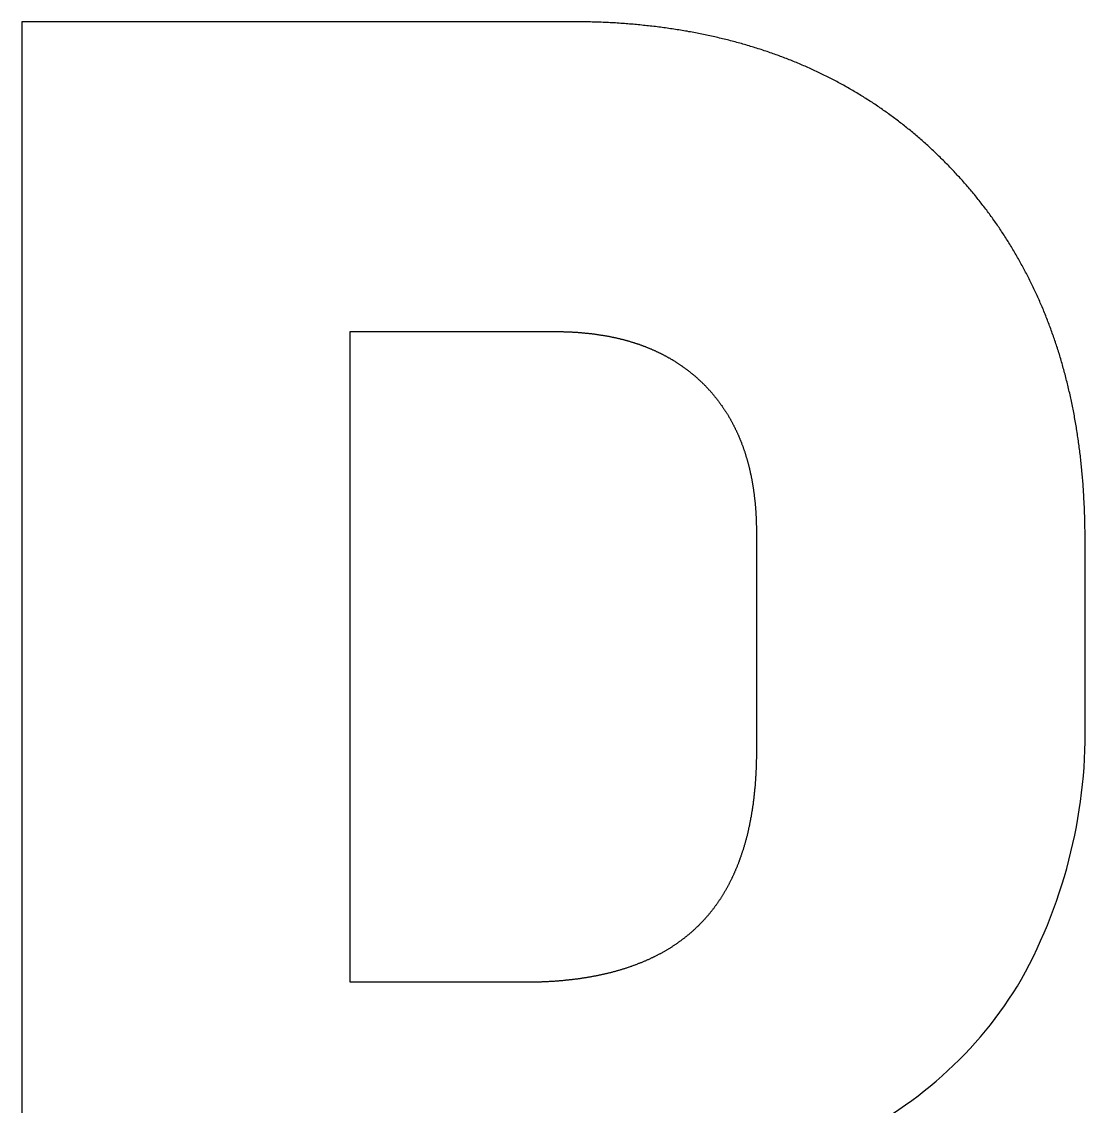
# Model space of a CAD drawing. Header units: millimetres. Extents: x -1211 to -100, y -1155 to 1320.
# Drawn here: x -808.05 to -795.8, y 1239.03 to 1251.53 of the extents above; entities that cross this region are included whole.
import ezdxf

# ---------------------------------------------------------------- set-up
doc = ezdxf.new("R2010")
doc.units = ezdxf.units.MM
doc.layers.get('0').update_dxf_attribs({"lineweight": 25, "true_color": 0xffffff})

msp = doc.modelspace()

# ---------------------------------------------------------------- linework, layer by layer
at = {"color": 5, "true_color": 0x0000ff, "flags": 128}
msp.add_lwpolyline([(-798.656, 1238.598, 0.156907), (-796.531, 1240.491, 0.134483), (-795.799, 1243.527), (-795.799, 1245.563), (-795.799, 1245.584), (-795.799, 1245.605), (-795.799, 1245.626), (-795.799, 1245.647), (-795.799, 1245.668), (-795.8, 1245.689), (-795.8, 1245.71), (-795.8, 1245.731), (-795.801, 1245.752), (-795.801, 1245.773), (-795.802, 1245.794), (-795.802, 1245.815), (-795.803, 1245.836), (-795.804, 1245.856), (-795.804, 1245.877), (-795.805, 1245.898), (-795.806, 1245.918), (-795.807, 1245.939), (-795.808, 1245.96), (-795.809, 1245.98), (-795.81, 1246.001), (-795.811, 1246.021), (-795.812, 1246.042), (-795.813, 1246.062), (-795.814, 1246.083), (-795.815, 1246.103), (-795.817, 1246.123), (-795.818, 1246.143), (-795.819, 1246.164), (-795.821, 1246.184), (-795.822, 1246.204), (-795.824, 1246.224), (-795.825, 1246.244), (-795.827, 1246.265), (-795.829, 1246.285), (-795.831, 1246.305), (-795.832, 1246.325), (-795.834, 1246.345), (-795.836, 1246.365), (-795.838, 1246.384), (-795.84, 1246.404), (-795.842, 1246.424), (-795.844, 1246.444), (-795.846, 1246.464), (-795.848, 1246.483), (-795.851, 1246.503), (-795.853, 1246.523), (-795.855, 1246.542), (-795.858, 1246.562), (-795.86, 1246.581), (-795.863, 1246.601), (-795.865, 1246.621), (-795.868, 1246.64), (-795.87, 1246.659), (-795.873, 1246.679), (-795.876, 1246.698), (-795.878, 1246.717), (-795.881, 1246.737), (-795.884, 1246.756), (-795.887, 1246.775), (-795.89, 1246.794), (-795.893, 1246.814), (-795.896, 1246.833), (-795.899, 1246.852), (-795.902, 1246.871), (-795.906, 1246.89), (-795.909, 1246.909), (-795.912, 1246.928), (-795.915, 1246.947), (-795.919, 1246.966), (-795.922, 1246.985), (-795.926, 1247.003), (-795.929, 1247.022), (-795.933, 1247.041), (-795.937, 1247.06), (-795.94, 1247.078), (-795.944, 1247.097), (-795.948, 1247.116), (-795.952, 1247.134), (-795.956, 1247.153), (-795.96, 1247.171), (-795.964, 1247.19), (-795.968, 1247.208), (-795.972, 1247.227), (-795.976, 1247.245), (-795.98, 1247.264), (-795.984, 1247.282), (-795.989, 1247.3), (-795.993, 1247.318), (-795.997, 1247.337), (-796.002, 1247.355), (-796.006, 1247.373), (-796.011, 1247.391), (-796.015, 1247.409), (-796.02, 1247.427), (-796.025, 1247.445), (-796.029, 1247.463), (-796.034, 1247.481), (-796.039, 1247.499), (-796.044, 1247.517), (-796.049, 1247.535), (-796.054, 1247.553), (-796.059, 1247.571), (-796.064, 1247.588), (-796.069, 1247.606), (-796.074, 1247.624), (-796.079, 1247.641), (-796.085, 1247.659), (-796.09, 1247.677), (-796.095, 1247.694), (-796.101, 1247.712), (-796.106, 1247.729), (-796.112, 1247.747), (-796.117, 1247.764), (-796.123, 1247.782), (-796.129, 1247.799), (-796.134, 1247.816), (-796.14, 1247.834), (-796.146, 1247.851), (-796.152, 1247.868), (-796.158, 1247.885), (-796.164, 1247.902), (-796.17, 1247.92), (-796.176, 1247.937), (-796.182, 1247.954), (-796.188, 1247.971), (-796.194, 1247.988), (-796.201, 1248.005), (-796.207, 1248.022), (-796.213, 1248.039), (-796.22, 1248.055), (-796.226, 1248.072), (-796.233, 1248.089), (-796.239, 1248.106), (-796.246, 1248.123), (-796.252, 1248.139), (-796.259, 1248.156), (-796.266, 1248.173), (-796.273, 1248.189), (-796.279, 1248.206), (-796.286, 1248.222), (-796.293, 1248.239), (-796.3, 1248.255), (-796.307, 1248.272), (-796.314, 1248.288), (-796.321, 1248.304), (-796.329, 1248.321), (-796.336, 1248.337), (-796.343, 1248.353), (-796.35, 1248.37), (-796.358, 1248.386), (-796.365, 1248.402), (-796.373, 1248.418), (-796.38, 1248.434), (-796.388, 1248.45), (-796.396, 1248.466), (-796.403, 1248.482), (-796.411, 1248.498), (-796.419, 1248.514), (-796.427, 1248.53), (-796.434, 1248.546), (-796.442, 1248.562), (-796.45, 1248.578), (-796.458, 1248.593), (-796.466, 1248.609), (-796.474, 1248.625), (-796.483, 1248.641), (-796.491, 1248.656), (-796.499, 1248.672), (-796.507, 1248.687), (-796.516, 1248.703), (-796.524, 1248.718), (-796.533, 1248.734), (-796.541, 1248.749), (-796.55, 1248.765), (-796.558, 1248.78), (-796.567, 1248.795), (-796.576, 1248.811), (-796.584, 1248.826), (-796.593, 1248.841), (-796.602, 1248.856), (-796.611, 1248.872), (-796.62, 1248.887), (-796.629, 1248.902), (-796.638, 1248.917), (-796.647, 1248.932), (-796.656, 1248.947), (-796.665, 1248.962), (-796.675, 1248.977), (-796.684, 1248.992), (-796.693, 1249.007), (-796.703, 1249.021), (-796.712, 1249.036), (-796.722, 1249.051), (-796.731, 1249.066), (-796.741, 1249.081), (-796.75, 1249.095), (-796.76, 1249.11), (-796.77, 1249.124), (-796.78, 1249.139), (-796.789, 1249.154), (-796.799, 1249.168), (-796.809, 1249.183), (-796.819, 1249.197), (-796.829, 1249.211), (-796.839, 1249.226), (-796.85, 1249.24), (-796.86, 1249.254), (-796.87, 1249.269), (-796.88, 1249.283), (-796.891, 1249.297), (-796.901, 1249.311), (-796.911, 1249.325), (-796.922, 1249.34), (-796.932, 1249.354), (-796.943, 1249.368), (-796.953, 1249.382), (-796.964, 1249.396), (-796.975, 1249.41), (-796.986, 1249.423), (-796.996, 1249.437), (-797.007, 1249.451), (-797.018, 1249.465), (-797.029, 1249.479), (-797.04, 1249.493), (-797.051, 1249.506), (-797.062, 1249.52), (-797.074, 1249.534), (-797.085, 1249.547), (-797.096, 1249.561), (-797.107, 1249.574), (-797.119, 1249.588), (-797.13, 1249.601), (-797.142, 1249.615), (-797.153, 1249.628), (-797.165, 1249.642), (-797.176, 1249.655), (-797.188, 1249.668), (-797.2, 1249.681), (-797.211, 1249.695), (-797.223, 1249.708), (-797.235, 1249.721), (-797.247, 1249.734), (-797.259, 1249.747), (-797.271, 1249.76), (-797.283, 1249.773), (-797.295, 1249.786), (-797.307, 1249.799), (-797.319, 1249.812), (-797.331, 1249.825), (-797.344, 1249.838), (-797.356, 1249.851), (-797.368, 1249.864), (-797.381, 1249.877), (-797.393, 1249.889), (-797.406, 1249.902), (-797.418, 1249.915), (-797.431, 1249.927), (-797.444, 1249.94), (-797.456, 1249.952), (-797.469, 1249.965), (-797.482, 1249.977), (-797.495, 1249.99), (-797.507, 1250.002), (-797.52, 1250.014), (-797.533, 1250.027), (-797.546, 1250.039), (-797.559, 1250.051), (-797.572, 1250.063), (-797.585, 1250.075), (-797.598, 1250.087), (-797.611, 1250.099), (-797.624, 1250.111), (-797.637, 1250.123), (-797.651, 1250.134), (-797.664, 1250.146), (-797.677, 1250.158), (-797.69, 1250.169), (-797.704, 1250.181), (-797.717, 1250.192), (-797.73, 1250.204), (-797.744, 1250.215), (-797.757, 1250.227), (-797.771, 1250.238), (-797.784, 1250.249), (-797.798, 1250.261), (-797.811, 1250.272), (-797.825, 1250.283), (-797.839, 1250.294), (-797.852, 1250.305), (-797.866, 1250.316), (-797.88, 1250.327), (-797.894, 1250.338), (-797.907, 1250.349), (-797.921, 1250.359), (-797.935, 1250.37), (-797.949, 1250.381), (-797.963, 1250.392), (-797.977, 1250.402), (-797.991, 1250.413), (-798.005, 1250.423), (-798.019, 1250.434), (-798.033, 1250.444), (-798.047, 1250.454), (-798.062, 1250.465), (-798.076, 1250.475), (-798.09, 1250.485), (-798.104, 1250.495), (-798.119, 1250.505), (-798.133, 1250.515), (-798.148, 1250.525), (-798.162, 1250.535), (-798.176, 1250.545), (-798.191, 1250.555), (-798.205, 1250.565), (-798.22, 1250.575), (-798.235, 1250.584), (-798.249, 1250.594), (-798.264, 1250.603), (-798.279, 1250.613), (-798.293, 1250.622), (-798.308, 1250.632), (-798.323, 1250.641), (-798.338, 1250.651), (-798.353, 1250.66), (-798.368, 1250.669), (-798.382, 1250.678), (-798.397, 1250.688), (-798.412, 1250.697), (-798.428, 1250.706), (-798.443, 1250.715), (-798.458, 1250.724), (-798.473, 1250.733), (-798.488, 1250.741), (-798.503, 1250.75), (-798.518, 1250.759), (-798.534, 1250.768), (-798.549, 1250.776), (-798.564, 1250.785), (-798.58, 1250.794), (-798.595, 1250.802), (-798.611, 1250.81), (-798.626, 1250.819), (-798.642, 1250.827), (-798.657, 1250.836), (-798.673, 1250.844), (-798.688, 1250.852), (-798.704, 1250.86), (-798.72, 1250.868), (-798.735, 1250.876), (-798.751, 1250.884), (-798.767, 1250.892), (-798.783, 1250.9), (-798.799, 1250.908), (-798.814, 1250.916), (-798.83, 1250.924), (-798.846, 1250.931), (-798.862, 1250.939), (-798.878, 1250.947), (-798.894, 1250.954), (-798.91, 1250.962), (-798.927, 1250.969), (-798.943, 1250.977), (-798.959, 1250.984), (-798.975, 1250.991), (-798.991, 1250.999), (-799.008, 1251.006), (-799.024, 1251.013), (-799.04, 1251.02), (-799.057, 1251.027), (-799.073, 1251.034), (-799.09, 1251.041), (-799.106, 1251.048), (-799.123, 1251.055), (-799.139, 1251.062), (-799.156, 1251.068), (-799.172, 1251.075), (-799.189, 1251.082), (-799.206, 1251.088), (-799.223, 1251.095), (-799.239, 1251.102), (-799.256, 1251.108), (-799.273, 1251.114), (-799.29, 1251.121), (-799.307, 1251.127), (-799.324, 1251.133), (-799.341, 1251.14), (-799.358, 1251.146), (-799.375, 1251.152), (-799.392, 1251.158), (-799.409, 1251.164), (-799.426, 1251.17), (-799.443, 1251.176), (-799.46, 1251.182), (-799.478, 1251.188), (-799.495, 1251.193), (-799.512, 1251.199), (-799.529, 1251.205), (-799.547, 1251.21), (-799.564, 1251.216), (-799.582, 1251.222), (-799.599, 1251.227), (-799.617, 1251.232), (-799.634, 1251.238), (-799.652, 1251.243), (-799.669, 1251.248), (-799.687, 1251.254), (-799.705, 1251.259), (-799.722, 1251.264), (-799.74, 1251.269), (-799.758, 1251.274), (-799.776, 1251.279), (-799.794, 1251.284), (-799.811, 1251.289), (-799.829, 1251.294), (-799.847, 1251.299), (-799.865, 1251.303), (-799.883, 1251.308), (-799.901, 1251.313), (-799.919, 1251.317), (-799.938, 1251.322), (-799.956, 1251.326), (-799.974, 1251.331), (-799.992, 1251.335), (-800.01, 1251.339), (-800.029, 1251.344), (-800.047, 1251.348), (-800.065, 1251.352), (-800.084, 1251.356), (-800.102, 1251.36), (-800.12, 1251.364), (-800.139, 1251.368), (-800.158, 1251.372), (-800.176, 1251.376), (-800.195, 1251.38), (-800.213, 1251.384), (-800.232, 1251.388), (-800.251, 1251.391), (-800.269, 1251.395), (-800.288, 1251.399), (-800.307, 1251.402), (-800.326, 1251.406), (-800.345, 1251.409), (-800.363, 1251.412), (-800.382, 1251.416), (-800.401, 1251.419), (-800.42, 1251.422), (-800.439, 1251.425), (-800.458, 1251.429), (-800.478, 1251.432), (-800.497, 1251.435), (-800.516, 1251.438), (-800.535, 1251.441), (-800.554, 1251.444), (-800.573, 1251.446), (-800.593, 1251.449), (-800.612, 1251.452), (-800.631, 1251.455), (-800.651, 1251.457), (-800.67, 1251.46), (-800.69, 1251.463), (-800.709, 1251.465), (-800.729, 1251.468), (-800.748, 1251.47), (-800.768, 1251.472), (-800.788, 1251.475), (-800.807, 1251.477), (-800.827, 1251.479), (-800.847, 1251.481), (-800.866, 1251.483), (-800.886, 1251.485), (-800.906, 1251.487), (-800.926, 1251.489), (-800.946, 1251.491), (-800.966, 1251.493), (-800.986, 1251.495), (-801.006, 1251.497), (-801.026, 1251.498), (-801.046, 1251.5), (-801.066, 1251.502), (-801.086, 1251.503), (-801.106, 1251.505), (-801.127, 1251.506), (-801.147, 1251.508), (-801.167, 1251.509), (-801.187, 1251.51), (-801.208, 1251.512), (-801.228, 1251.513), (-801.249, 1251.514), (-801.269, 1251.515), (-801.289, 1251.516), (-801.31, 1251.517), (-801.33, 1251.518), (-801.351, 1251.519), (-801.372, 1251.52), (-801.392, 1251.521), (-801.413, 1251.521), (-801.434, 1251.522), (-801.454, 1251.523), (-801.475, 1251.523), (-801.496, 1251.524), (-801.517, 1251.525), (-801.538, 1251.525), (-801.559, 1251.525), (-801.58, 1251.526), (-801.601, 1251.526), (-801.622, 1251.526), (-801.643, 1251.527), (-801.664, 1251.527), (-801.685, 1251.527), (-801.706, 1251.527), (-801.727, 1251.527), (-808.049, 1251.527), (-808.049, 1226.527)], format="xyb", dxfattribs=at)
msp.add_lwpolyline([(-799.584, 1243.134), (-799.584, 1243.124), (-799.584, 1243.113), (-799.585, 1243.102), (-799.585, 1243.092), (-799.585, 1243.081), (-799.585, 1243.071), (-799.585, 1243.061), (-799.585, 1243.05), (-799.585, 1243.04), (-799.585, 1243.029), (-799.586, 1243.019), (-799.586, 1243.008), (-799.586, 1242.998), (-799.586, 1242.988), (-799.587, 1242.978), (-799.587, 1242.967), (-799.587, 1242.957), (-799.588, 1242.947), (-799.588, 1242.937), (-799.588, 1242.926), (-799.589, 1242.916), (-799.589, 1242.906), (-799.59, 1242.896), (-799.59, 1242.886), (-799.591, 1242.876), (-799.591, 1242.866), (-799.592, 1242.856), (-799.592, 1242.846), (-799.593, 1242.836), (-799.594, 1242.826), (-799.594, 1242.816), (-799.595, 1242.806), (-799.595, 1242.796), (-799.596, 1242.786), (-799.597, 1242.776), (-799.598, 1242.766), (-799.598, 1242.756), (-799.599, 1242.747), (-799.6, 1242.737), (-799.601, 1242.727), (-799.601, 1242.717), (-799.602, 1242.708), (-799.603, 1242.698), (-799.604, 1242.688), (-799.605, 1242.679), (-799.606, 1242.669), (-799.607, 1242.659), (-799.608, 1242.65), (-799.609, 1242.64), (-799.61, 1242.631), (-799.611, 1242.621), (-799.612, 1242.612), (-799.613, 1242.602), (-799.614, 1242.593), (-799.615, 1242.583), (-799.616, 1242.574), (-799.617, 1242.564), (-799.618, 1242.555), (-799.62, 1242.546), (-799.621, 1242.536), (-799.622, 1242.527), (-799.623, 1242.518), (-799.624, 1242.508), (-799.626, 1242.499), (-799.627, 1242.49), (-799.628, 1242.481), (-799.63, 1242.472), (-799.631, 1242.462), (-799.632, 1242.453), (-799.634, 1242.444), (-799.635, 1242.435), (-799.637, 1242.426), (-799.638, 1242.417), (-799.64, 1242.408), (-799.641, 1242.399), (-799.643, 1242.39), (-799.644, 1242.381), (-799.646, 1242.372), (-799.647, 1242.363), (-799.649, 1242.354), (-799.651, 1242.345), (-799.652, 1242.336), (-799.654, 1242.327), (-799.656, 1242.319), (-799.657, 1242.31), (-799.659, 1242.301), (-799.661, 1242.292), (-799.663, 1242.283), (-799.664, 1242.275), (-799.666, 1242.266), (-799.668, 1242.257), (-799.67, 1242.249), (-799.672, 1242.24), (-799.674, 1242.231), (-799.675, 1242.223), (-799.677, 1242.214), (-799.679, 1242.206), (-799.681, 1242.197), (-799.683, 1242.189), (-799.685, 1242.18), (-799.687, 1242.172), (-799.689, 1242.163), (-799.691, 1242.155), (-799.693, 1242.146), (-799.696, 1242.138), (-799.698, 1242.13), (-799.7, 1242.121), (-799.702, 1242.113), (-799.704, 1242.105), (-799.706, 1242.096), (-799.709, 1242.088), (-799.711, 1242.08), (-799.713, 1242.072), (-799.715, 1242.064), (-799.718, 1242.055), (-799.72, 1242.047), (-799.722, 1242.039), (-799.725, 1242.031), (-799.727, 1242.023), (-799.73, 1242.015), (-799.732, 1242.007), (-799.734, 1241.999), (-799.737, 1241.991), (-799.739, 1241.983), (-799.742, 1241.975), (-799.744, 1241.967), (-799.747, 1241.959), (-799.75, 1241.951), (-799.752, 1241.943), (-799.755, 1241.935), (-799.757, 1241.928), (-799.76, 1241.92), (-799.763, 1241.912), (-799.765, 1241.904), (-799.768, 1241.897), (-799.771, 1241.889), (-799.774, 1241.881), (-799.776, 1241.873), (-799.779, 1241.866), (-799.782, 1241.858), (-799.785, 1241.85), (-799.788, 1241.843), (-799.791, 1241.835), (-799.793, 1241.828), (-799.796, 1241.82), (-799.799, 1241.813), (-799.802, 1241.805), (-799.805, 1241.798), (-799.808, 1241.79), (-799.811, 1241.783), (-799.814, 1241.775), (-799.817, 1241.768), (-799.82, 1241.761), (-799.824, 1241.753), (-799.827, 1241.746), (-799.83, 1241.739), (-799.833, 1241.732), (-799.836, 1241.724), (-799.839, 1241.717), (-799.843, 1241.71), (-799.846, 1241.703), (-799.849, 1241.695), (-799.852, 1241.688), (-799.856, 1241.681), (-799.859, 1241.674), (-799.862, 1241.667), (-799.866, 1241.66), (-799.869, 1241.653), (-799.872, 1241.646), (-799.876, 1241.639), (-799.879, 1241.632), (-799.883, 1241.625), (-799.886, 1241.618), (-799.89, 1241.611), (-799.893, 1241.604), (-799.897, 1241.597), (-799.9, 1241.59), (-799.904, 1241.584), (-799.907, 1241.577), (-799.911, 1241.57), (-799.915, 1241.563), (-799.918, 1241.557), (-799.922, 1241.55), (-799.926, 1241.543), (-799.929, 1241.536), (-799.933, 1241.53), (-799.937, 1241.523), (-799.941, 1241.516), (-799.945, 1241.51), (-799.948, 1241.503), (-799.952, 1241.497), (-799.956, 1241.49), (-799.96, 1241.484), (-799.964, 1241.477), (-799.968, 1241.471), (-799.972, 1241.464), (-799.976, 1241.458), (-799.98, 1241.451), (-799.984, 1241.445), (-799.988, 1241.439), (-799.992, 1241.432), (-799.996, 1241.426), (-800, 1241.42), (-800.004, 1241.413), (-800.008, 1241.407), (-800.012, 1241.401), (-800.016, 1241.395), (-800.021, 1241.389), (-800.025, 1241.382), (-800.029, 1241.376), (-800.033, 1241.37), (-800.038, 1241.364), (-800.042, 1241.358), (-800.046, 1241.352), (-800.05, 1241.346), (-800.055, 1241.34), (-800.059, 1241.334), (-800.064, 1241.328), (-800.068, 1241.322), (-800.072, 1241.316), (-800.077, 1241.31), (-800.081, 1241.304), (-800.086, 1241.298), (-800.09, 1241.292), (-800.095, 1241.287), (-800.099, 1241.281), (-800.104, 1241.275), (-800.109, 1241.269), (-800.113, 1241.263), (-800.118, 1241.258), (-800.122, 1241.252), (-800.127, 1241.246), (-800.132, 1241.241), (-800.136, 1241.235), (-800.141, 1241.229), (-800.146, 1241.224), (-800.151, 1241.218), (-800.156, 1241.213), (-800.16, 1241.207), (-800.165, 1241.202), (-800.17, 1241.196), (-800.175, 1241.191), (-800.18, 1241.185), (-800.185, 1241.18), (-800.19, 1241.174), (-800.195, 1241.169), (-800.2, 1241.164), (-800.205, 1241.158), (-800.21, 1241.153), (-800.215, 1241.148), (-800.22, 1241.142), (-800.225, 1241.137), (-800.23, 1241.132), (-800.235, 1241.127), (-800.24, 1241.122), (-800.245, 1241.116), (-800.25, 1241.111), (-800.256, 1241.106), (-800.261, 1241.101), (-800.266, 1241.096), (-800.271, 1241.091), (-800.277, 1241.086), (-800.282, 1241.081), (-800.287, 1241.076), (-800.292, 1241.071), (-800.298, 1241.066), (-800.303, 1241.061), (-800.309, 1241.056), (-800.314, 1241.051), (-800.32, 1241.046), (-800.325, 1241.041), (-800.33, 1241.036), (-800.336, 1241.032), (-800.342, 1241.027), (-800.347, 1241.022), (-800.353, 1241.017), (-800.358, 1241.012), (-800.364, 1241.008), (-800.369, 1241.003), (-800.375, 1240.998), (-800.381, 1240.994), (-800.387, 1240.989), (-800.392, 1240.984), (-800.398, 1240.98), (-800.404, 1240.975), (-800.41, 1240.971), (-800.415, 1240.966), (-800.421, 1240.961), (-800.427, 1240.957), (-800.433, 1240.952), (-800.439, 1240.948), (-800.445, 1240.944), (-800.451, 1240.939), (-800.457, 1240.935), (-800.463, 1240.93), (-800.469, 1240.926), (-800.475, 1240.922), (-800.481, 1240.917), (-800.487, 1240.913), (-800.493, 1240.909), (-800.499, 1240.904), (-800.505, 1240.9), (-800.511, 1240.896), (-800.517, 1240.892), (-800.524, 1240.888), (-800.53, 1240.883), (-800.536, 1240.879), (-800.542, 1240.875), (-800.549, 1240.871), (-800.555, 1240.867), (-800.561, 1240.863), (-800.568, 1240.859), (-800.574, 1240.855), (-800.58, 1240.851), (-800.587, 1240.847), (-800.593, 1240.843), (-800.6, 1240.839), (-800.606, 1240.835), (-800.613, 1240.831), (-800.619, 1240.827), (-800.626, 1240.823), (-800.632, 1240.82), (-800.639, 1240.816), (-800.645, 1240.812), (-800.652, 1240.808), (-800.659, 1240.804), (-800.665, 1240.801), (-800.672, 1240.797), (-800.679, 1240.793), (-800.685, 1240.79), (-800.692, 1240.786), (-800.699, 1240.782), (-800.706, 1240.779), (-800.712, 1240.775), (-800.719, 1240.771), (-800.726, 1240.768), (-800.733, 1240.764), (-800.74, 1240.761), (-800.747, 1240.757), (-800.754, 1240.754), (-800.761, 1240.75), (-800.768, 1240.747), (-800.775, 1240.744), (-800.782, 1240.74), (-800.789, 1240.737), (-800.796, 1240.733), (-800.803, 1240.73), (-800.81, 1240.727), (-800.817, 1240.723), (-800.824, 1240.72), (-800.831, 1240.717), (-800.839, 1240.714), (-800.846, 1240.711), (-800.853, 1240.707), (-800.86, 1240.704), (-800.868, 1240.701), (-800.875, 1240.698), (-800.882, 1240.695), (-800.89, 1240.692), (-800.897, 1240.689), (-800.904, 1240.686), (-800.912, 1240.682), (-800.919, 1240.679), (-800.927, 1240.676), (-800.934, 1240.673), (-800.942, 1240.671), (-800.949, 1240.668), (-800.957, 1240.665), (-800.964, 1240.662), (-800.972, 1240.659), (-800.979, 1240.656), (-800.987, 1240.653), (-800.995, 1240.65), (-801.002, 1240.648), (-801.01, 1240.645), (-801.018, 1240.642), (-801.025, 1240.639), (-801.033, 1240.637), (-801.041, 1240.634), (-801.049, 1240.631), (-801.056, 1240.629), (-801.064, 1240.626), (-801.072, 1240.623), (-801.08, 1240.621), (-801.088, 1240.618), (-801.096, 1240.616), (-801.104, 1240.613), (-801.112, 1240.611), (-801.12, 1240.608), (-801.128, 1240.606), (-801.136, 1240.603), (-801.144, 1240.601), (-801.152, 1240.598), (-801.16, 1240.596), (-801.168, 1240.594), (-801.176, 1240.591), (-801.184, 1240.589), (-801.192, 1240.587), (-801.201, 1240.584), (-801.209, 1240.582), (-801.217, 1240.58), (-801.225, 1240.578), (-801.234, 1240.575), (-801.242, 1240.573), (-801.25, 1240.571), (-801.259, 1240.569), (-801.267, 1240.567), (-801.275, 1240.565), (-801.284, 1240.563), (-801.292, 1240.561), (-801.301, 1240.558), (-801.309, 1240.556), (-801.317, 1240.554), (-801.326, 1240.552), (-801.335, 1240.55), (-801.343, 1240.549), (-801.352, 1240.547), (-801.36, 1240.545), (-801.369, 1240.543), (-801.378, 1240.541), (-801.386, 1240.539), (-801.395, 1240.537), (-801.404, 1240.535), (-801.412, 1240.534), (-801.421, 1240.532), (-801.43, 1240.53), (-801.439, 1240.528), (-801.447, 1240.527), (-801.456, 1240.525), (-801.465, 1240.523), (-801.474, 1240.522), (-801.483, 1240.52), (-801.492, 1240.519), (-801.501, 1240.517), (-801.51, 1240.515), (-801.519, 1240.514), (-801.528, 1240.512), (-801.537, 1240.511), (-801.546, 1240.509), (-801.555, 1240.508), (-801.564, 1240.506), (-801.573, 1240.505), (-801.582, 1240.504), (-801.591, 1240.502), (-801.6, 1240.501), (-801.61, 1240.5), (-801.619, 1240.498), (-801.628, 1240.497), (-801.637, 1240.496), (-801.646, 1240.494), (-801.656, 1240.493), (-801.665, 1240.492), (-801.674, 1240.491), (-801.684, 1240.49), (-801.693, 1240.488), (-801.703, 1240.487), (-801.712, 1240.486), (-801.721, 1240.485), (-801.731, 1240.484), (-801.74, 1240.483), (-801.75, 1240.482), (-801.759, 1240.481), (-801.769, 1240.48), (-801.779, 1240.479), (-801.788, 1240.478), (-801.798, 1240.477), (-801.807, 1240.476), (-801.817, 1240.475), (-801.827, 1240.474), (-801.836, 1240.473), (-801.846, 1240.473), (-801.856, 1240.472), (-801.866, 1240.471), (-801.875, 1240.47), (-801.885, 1240.469), (-801.895, 1240.469), (-801.905, 1240.468), (-801.915, 1240.467), (-801.925, 1240.467), (-801.935, 1240.466), (-801.945, 1240.465), (-801.954, 1240.465), (-801.964, 1240.464), (-801.974, 1240.464), (-801.984, 1240.463), (-801.995, 1240.462), (-802.005, 1240.462), (-802.015, 1240.461), (-802.025, 1240.461), (-802.035, 1240.461), (-802.045, 1240.46), (-802.055, 1240.46), (-802.065, 1240.459), (-802.076, 1240.459), (-802.086, 1240.459), (-802.096, 1240.458), (-802.106, 1240.458), (-802.117, 1240.458), (-802.127, 1240.457), (-802.137, 1240.457), (-802.148, 1240.457), (-802.158, 1240.457), (-802.168, 1240.456), (-802.179, 1240.456), (-802.189, 1240.456), (-802.2, 1240.456), (-802.21, 1240.456), (-802.221, 1240.456), (-802.231, 1240.456), (-802.242, 1240.456), (-802.252, 1240.456), (-802.263, 1240.456), (-804.263, 1240.456), (-804.263, 1247.956), (-801.906, 1247.956), (-801.897, 1247.956), (-801.889, 1247.956), (-801.88, 1247.956), (-801.871, 1247.955), (-801.863, 1247.955), (-801.854, 1247.955), (-801.846, 1247.955), (-801.837, 1247.955), (-801.829, 1247.955), (-801.82, 1247.955), (-801.812, 1247.955), (-801.803, 1247.954), (-801.795, 1247.954), (-801.786, 1247.954), (-801.778, 1247.954), (-801.769, 1247.953), (-801.761, 1247.953), (-801.753, 1247.953), (-801.744, 1247.952), (-801.736, 1247.952), (-801.728, 1247.952), (-801.719, 1247.951), (-801.711, 1247.951), (-801.703, 1247.95), (-801.694, 1247.95), (-801.686, 1247.949), (-801.678, 1247.949), (-801.67, 1247.948), (-801.661, 1247.948), (-801.653, 1247.947), (-801.645, 1247.947), (-801.637, 1247.946), (-801.629, 1247.946), (-801.621, 1247.945), (-801.612, 1247.944), (-801.604, 1247.944), (-801.596, 1247.943), (-801.588, 1247.942), (-801.58, 1247.942), (-801.572, 1247.941), (-801.564, 1247.94), (-801.556, 1247.939), (-801.548, 1247.939), (-801.54, 1247.938), (-801.532, 1247.937), (-801.524, 1247.936), (-801.516, 1247.935), (-801.508, 1247.934), (-801.5, 1247.933), (-801.492, 1247.932), (-801.485, 1247.932), (-801.477, 1247.931), (-801.469, 1247.93), (-801.461, 1247.929), (-801.453, 1247.928), (-801.445, 1247.927), (-801.438, 1247.926), (-801.43, 1247.924), (-801.422, 1247.923), (-801.414, 1247.922), (-801.407, 1247.921), (-801.399, 1247.92), (-801.391, 1247.919), (-801.384, 1247.918), (-801.376, 1247.916), (-801.368, 1247.915), (-801.361, 1247.914), (-801.353, 1247.913), (-801.345, 1247.912), (-801.338, 1247.91), (-801.33, 1247.909), (-801.323, 1247.908), (-801.315, 1247.906), (-801.308, 1247.905), (-801.3, 1247.904), (-801.293, 1247.902), (-801.285, 1247.901), (-801.278, 1247.899), (-801.27, 1247.898), (-801.263, 1247.896), (-801.255, 1247.895), (-801.248, 1247.893), (-801.241, 1247.892), (-801.233, 1247.89), (-801.226, 1247.889), (-801.218, 1247.887), (-801.211, 1247.886), (-801.204, 1247.884), (-801.196, 1247.882), (-801.189, 1247.881), (-801.182, 1247.879), (-801.175, 1247.877), (-801.167, 1247.876), (-801.16, 1247.874), (-801.153, 1247.872), (-801.146, 1247.87), (-801.139, 1247.868), (-801.131, 1247.867), (-801.124, 1247.865), (-801.117, 1247.863), (-801.11, 1247.861), (-801.103, 1247.859), (-801.096, 1247.857), (-801.089, 1247.855), (-801.082, 1247.853), (-801.075, 1247.852), (-801.068, 1247.85), (-801.061, 1247.848), (-801.054, 1247.846), (-801.047, 1247.844), (-801.04, 1247.841), (-801.033, 1247.839), (-801.026, 1247.837), (-801.019, 1247.835), (-801.012, 1247.833), (-801.005, 1247.831), (-800.998, 1247.829), (-800.991, 1247.827), (-800.985, 1247.824), (-800.978, 1247.822), (-800.971, 1247.82), (-800.964, 1247.818), (-800.957, 1247.815), (-800.951, 1247.813), (-800.944, 1247.811), (-800.937, 1247.809), (-800.93, 1247.806), (-800.924, 1247.804), (-800.917, 1247.801), (-800.91, 1247.799), (-800.904, 1247.797), (-800.897, 1247.794), (-800.89, 1247.792), (-800.884, 1247.789), (-800.877, 1247.787), (-800.871, 1247.784), (-800.864, 1247.782), (-800.858, 1247.779), (-800.851, 1247.777), (-800.844, 1247.774), (-800.838, 1247.771), (-800.831, 1247.769), (-800.825, 1247.766), (-800.819, 1247.764), (-800.812, 1247.761), (-800.806, 1247.758), (-800.799, 1247.755), (-800.793, 1247.753), (-800.786, 1247.75), (-800.78, 1247.747), (-800.774, 1247.744), (-800.767, 1247.742), (-800.761, 1247.739), (-800.755, 1247.736), (-800.748, 1247.733), (-800.742, 1247.73), (-800.736, 1247.727), (-800.73, 1247.724), (-800.723, 1247.721), (-800.717, 1247.718), (-800.711, 1247.715), (-800.705, 1247.712), (-800.699, 1247.709), (-800.693, 1247.706), (-800.686, 1247.703), (-800.68, 1247.7), (-800.674, 1247.697), (-800.668, 1247.694), (-800.662, 1247.691), (-800.656, 1247.688), (-800.65, 1247.685), (-800.644, 1247.682), (-800.638, 1247.678), (-800.632, 1247.675), (-800.626, 1247.672), (-800.62, 1247.669), (-800.614, 1247.665), (-800.608, 1247.662), (-800.602, 1247.659), (-800.596, 1247.655), (-800.59, 1247.652), (-800.584, 1247.649), (-800.578, 1247.645), (-800.573, 1247.642), (-800.567, 1247.639), (-800.561, 1247.635), (-800.555, 1247.632), (-800.549, 1247.628), (-800.544, 1247.625), (-800.538, 1247.621), (-800.532, 1247.618), (-800.526, 1247.614), (-800.521, 1247.611), (-800.515, 1247.607), (-800.509, 1247.603), (-800.504, 1247.6), (-800.498, 1247.596), (-800.492, 1247.592), (-800.487, 1247.589), (-800.481, 1247.585), (-800.476, 1247.581), (-800.47, 1247.578), (-800.464, 1247.574), (-800.459, 1247.57), (-800.453, 1247.566), (-800.448, 1247.562), (-800.442, 1247.559), (-800.437, 1247.555), (-800.431, 1247.551), (-800.426, 1247.547), (-800.42, 1247.543), (-800.415, 1247.539), (-800.41, 1247.535), (-800.404, 1247.531), (-800.399, 1247.527), (-800.394, 1247.523), (-800.388, 1247.519), (-800.383, 1247.515), (-800.378, 1247.511), (-800.372, 1247.507), (-800.367, 1247.503), (-800.362, 1247.499), (-800.356, 1247.495), (-800.351, 1247.491), (-800.346, 1247.487), (-800.341, 1247.482), (-800.336, 1247.478), (-800.33, 1247.474), (-800.325, 1247.47), (-800.32, 1247.466), (-800.315, 1247.461), (-800.31, 1247.457), (-800.305, 1247.453), (-800.3, 1247.448), (-800.295, 1247.444), (-800.289, 1247.44), (-800.284, 1247.435), (-800.279, 1247.431), (-800.274, 1247.426), (-800.269, 1247.422), (-800.264, 1247.418), (-800.259, 1247.413), (-800.255, 1247.409), (-800.25, 1247.404), (-800.245, 1247.4), (-800.24, 1247.395), (-800.235, 1247.39), (-800.23, 1247.386), (-800.225, 1247.381), (-800.22, 1247.377), (-800.215, 1247.372), (-800.211, 1247.367), (-800.206, 1247.363), (-800.201, 1247.358), (-800.196, 1247.353), (-800.192, 1247.348), (-800.187, 1247.344), (-800.182, 1247.339), (-800.177, 1247.334), (-800.173, 1247.329), (-800.168, 1247.325), (-800.163, 1247.32), (-800.159, 1247.315), (-800.154, 1247.31), (-800.15, 1247.305), (-800.145, 1247.3), (-800.141, 1247.295), (-800.136, 1247.29), (-800.131, 1247.286), (-800.127, 1247.281), (-800.123, 1247.276), (-800.118, 1247.271), (-800.114, 1247.266), (-800.109, 1247.261), (-800.105, 1247.256), (-800.1, 1247.251), (-800.096, 1247.246), (-800.092, 1247.24), (-800.087, 1247.235), (-800.083, 1247.23), (-800.079, 1247.225), (-800.075, 1247.22), (-800.07, 1247.215), (-800.066, 1247.21), (-800.062, 1247.205), (-800.058, 1247.199), (-800.053, 1247.194), (-800.049, 1247.189), (-800.045, 1247.184), (-800.041, 1247.178), (-800.037, 1247.173), (-800.033, 1247.168), (-800.029, 1247.163), (-800.025, 1247.157), (-800.021, 1247.152), (-800.017, 1247.147), (-800.013, 1247.141), (-800.009, 1247.136), (-800.005, 1247.13), (-800.001, 1247.125), (-799.997, 1247.12), (-799.993, 1247.114), (-799.989, 1247.109), (-799.985, 1247.103), (-799.981, 1247.098), (-799.978, 1247.092), (-799.974, 1247.087), (-799.97, 1247.081), (-799.966, 1247.076), (-799.962, 1247.07), (-799.959, 1247.065), (-799.955, 1247.059), (-799.951, 1247.053), (-799.948, 1247.048), (-799.944, 1247.042), (-799.94, 1247.036), (-799.937, 1247.031), (-799.933, 1247.025), (-799.93, 1247.019), (-799.926, 1247.014), (-799.922, 1247.008), (-799.919, 1247.002), (-799.915, 1246.996), (-799.912, 1246.991), (-799.908, 1246.985), (-799.905, 1246.979), (-799.902, 1246.973), (-799.898, 1246.967), (-799.895, 1246.962), (-799.891, 1246.956), (-799.888, 1246.95), (-799.885, 1246.944), (-799.881, 1246.938), (-799.878, 1246.932), (-799.875, 1246.926), (-799.871, 1246.92), (-799.868, 1246.914), (-799.865, 1246.908), (-799.862, 1246.902), (-799.859, 1246.896), (-799.855, 1246.89), (-799.852, 1246.884), (-799.849, 1246.878), (-799.846, 1246.872), (-799.843, 1246.866), (-799.84, 1246.86), (-799.837, 1246.854), (-799.834, 1246.848), (-799.831, 1246.841), (-799.828, 1246.835), (-799.825, 1246.829), (-799.822, 1246.823), (-799.819, 1246.817), (-799.816, 1246.81), (-799.813, 1246.804), (-799.81, 1246.798), (-799.807, 1246.792), (-799.804, 1246.785), (-799.801, 1246.779), (-799.798, 1246.773), (-799.796, 1246.766), (-799.793, 1246.76), (-799.79, 1246.754), (-799.787, 1246.747), (-799.785, 1246.741), (-799.782, 1246.734), (-799.779, 1246.728), (-799.777, 1246.722), (-799.774, 1246.715), (-799.771, 1246.709), (-799.769, 1246.702), (-799.766, 1246.696), (-799.763, 1246.689), (-799.761, 1246.683), (-799.758, 1246.676), (-799.756, 1246.669), (-799.753, 1246.663), (-799.751, 1246.656), (-799.748, 1246.65), (-799.746, 1246.643), (-799.743, 1246.636), (-799.741, 1246.63), (-799.739, 1246.623), (-799.736, 1246.616), (-799.734, 1246.61), (-799.732, 1246.603), (-799.729, 1246.596), (-799.727, 1246.589), (-799.725, 1246.583), (-799.722, 1246.576), (-799.72, 1246.569), (-799.718, 1246.562), (-799.716, 1246.555), (-799.713, 1246.549), (-799.711, 1246.542), (-799.709, 1246.535), (-799.707, 1246.528), (-799.705, 1246.521), (-799.703, 1246.514), (-799.701, 1246.507), (-799.699, 1246.5), (-799.697, 1246.493), (-799.695, 1246.486), (-799.692, 1246.479), (-799.691, 1246.472), (-799.689, 1246.465), (-799.687, 1246.458), (-799.685, 1246.451), (-799.683, 1246.444), (-799.681, 1246.437), (-799.679, 1246.43), (-799.677, 1246.423), (-799.675, 1246.416), (-799.673, 1246.409), (-799.672, 1246.401), (-799.67, 1246.394), (-799.668, 1246.387), (-799.666, 1246.38), (-799.665, 1246.373), (-799.663, 1246.365), (-799.661, 1246.358), (-799.659, 1246.351), (-799.658, 1246.344), (-799.656, 1246.336), (-799.655, 1246.329), (-799.653, 1246.322), (-799.651, 1246.314), (-799.65, 1246.307), (-799.648, 1246.3), (-799.647, 1246.292), (-799.645, 1246.285), (-799.644, 1246.277), (-799.642, 1246.27), (-799.641, 1246.262), (-799.639, 1246.255), (-799.638, 1246.248), (-799.637, 1246.24), (-799.635, 1246.232), (-799.634, 1246.225), (-799.632, 1246.217), (-799.631, 1246.21), (-799.63, 1246.202), (-799.629, 1246.195), (-799.627, 1246.187), (-799.626, 1246.179), (-799.625, 1246.172), (-799.624, 1246.164), (-799.622, 1246.157), (-799.621, 1246.149), (-799.62, 1246.141), (-799.619, 1246.133), (-799.618, 1246.126), (-799.617, 1246.118), (-799.616, 1246.11), (-799.615, 1246.102), (-799.613, 1246.095), (-799.612, 1246.087), (-799.611, 1246.079), (-799.61, 1246.071), (-799.609, 1246.063), (-799.609, 1246.055), (-799.608, 1246.048), (-799.607, 1246.04), (-799.606, 1246.032), (-799.605, 1246.024), (-799.604, 1246.016), (-799.603, 1246.008), (-799.602, 1246), (-799.602, 1245.992), (-799.601, 1245.984), (-799.6, 1245.976), (-799.599, 1245.968), (-799.599, 1245.96), (-799.598, 1245.952), (-799.597, 1245.944), (-799.596, 1245.936), (-799.596, 1245.928), (-799.595, 1245.919), (-799.595, 1245.911), (-799.594, 1245.903), (-799.593, 1245.895), (-799.593, 1245.887), (-799.592, 1245.879), (-799.592, 1245.87), (-799.591, 1245.862), (-799.591, 1245.854), (-799.59, 1245.846), (-799.59, 1245.837), (-799.589, 1245.829), (-799.589, 1245.821), (-799.589, 1245.812), (-799.588, 1245.804), (-799.588, 1245.796), (-799.587, 1245.787), (-799.587, 1245.779), (-799.587, 1245.771), (-799.587, 1245.762), (-799.586, 1245.754), (-799.586, 1245.745), (-799.586, 1245.737), (-799.586, 1245.728), (-799.585, 1245.72), (-799.585, 1245.711), (-799.585, 1245.703), (-799.585, 1245.694), (-799.585, 1245.686), (-799.585, 1245.677), (-799.585, 1245.669), (-799.585, 1245.66), (-799.584, 1245.651), (-799.584, 1245.643), (-799.584, 1245.634)], close=True, dxfattribs=at)

doc.saveas('drawing.dxf')
